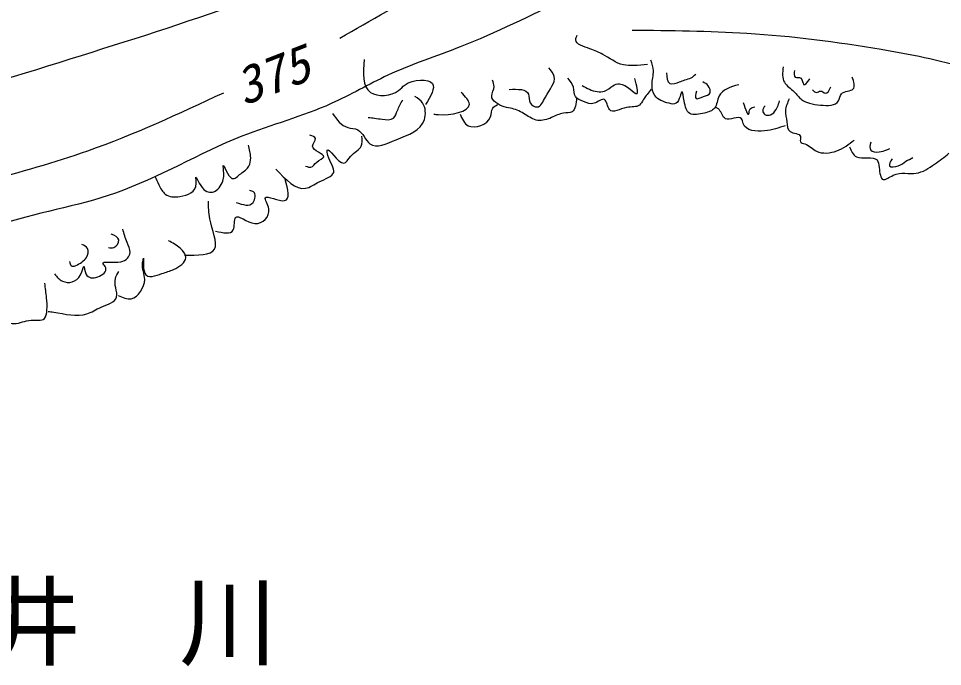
# Model space of a CAD drawing. Units: millimetres, scale not verified. Extents: x 40000 to 680000, y 20000 to 380000.
# Drawn here: x 333009 to 365994, y 261534 to 284648 of the extents above; entities that cross this region are included whole.
import ezdxf
from ezdxf.enums import TextEntityAlignment as Align

# ---------------------------------------------------------------- set-up
doc = ezdxf.new("R2010")
doc.units = ezdxf.units.MM
doc.header["$LTSCALE"] = 1000
doc.layers.add('M-BGD', color=7, linetype='Continuous', lineweight=25)
doc.layers.add('M-STR-HTXT', color=7, linetype='Continuous', lineweight=13)
doc.styles.add('ＭＳ ゴシック', font='')
doc.styles.get('ＭＳ ゴシック').set_extended_font_data('MS Gothic')

msp = doc.modelspace()

# ---------------------------------------------------------------- linework, layer by layer
at = {"layer": 'M-BGD'}
for points, knots in [([(316479, 278863), (317128, 279175), (317776, 279487), (318446, 279737), (320197, 280392), (322090, 280625), (323965, 280851), (325602, 281048), (327226, 281240), (328827, 281560), (331001, 281994), (333132, 282664), (335258, 283332), (337299, 283974), (339335, 284613), (341335, 285358), (343469, 286152), (345560, 287066), (347665, 287940), (349254, 288600), (350850, 289238), (352475, 289814), (353489, 290174), (354515, 290509), (355564, 290726), (357054, 291032), (358591, 291098), (360122, 291080), (361448, 291065), (362770, 290986), (364072, 290776), (365978, 290468), (367843, 289878), (369642, 289156), (371356, 288468), (373010, 287661), (374655, 286826), (375957, 286167), (377254, 285490), (378605, 284953), (379899, 284439), (381242, 284052), (382586, 283665)], [0, 0, 0, 0, 1, 1, 1, 2, 2, 2, 3, 3, 3, 4, 4, 4, 5, 5, 5, 6, 6, 6, 7, 7, 7, 8, 8, 8, 9, 9, 9, 10, 10, 10, 11, 11, 11, 12, 12, 12, 13, 13, 13, 14, 14, 14, 14]), ([(344475, 283942), (345587, 284586), (346698, 285230), (347840, 285819), (348749, 286287), (349677, 286721), (350622, 287112), (351473, 287465), (352338, 287784), (353210, 288083), (354082, 288382), (354962, 288662), (355862, 288859), (356670, 289036), (357495, 289146), (358321, 289183), (359639, 289241), (360960, 289113), (362268, 288924), (363598, 288732), (364913, 288476), (366214, 288148), (368213, 287643), (370178, 286965), (372037, 286077), (373674, 285296), (375230, 284351), (376825, 283489), (377978, 282866), (379153, 282286), (380319, 281678), (381468, 281079), (382608, 280453), (383812, 279996), (384901, 279582), (386041, 279305), (387182, 279029)], [0, 0, 0, 0, 1, 1, 1, 2, 2, 2, 3, 3, 3, 4, 4, 4, 5, 5, 5, 6, 6, 6, 7, 7, 7, 8, 8, 8, 9, 9, 9, 10, 10, 10, 11, 11, 11, 12, 12, 12, 12]), ([(370503, 284294), (369667, 284788), (368831, 285282), (367971, 285763), (366871, 286378), (365733, 286973), (364528, 287231), (363401, 287473), (362216, 287419), (361033, 287383), (359433, 287335), (357836, 287317), (356324, 286928), (355011, 286589), (353762, 285970), (352526, 285358), (351286, 284743), (350058, 284136), (348779, 283636), (347918, 283300), (347034, 283013), (346196, 282623), (345512, 282305), (344858, 281919), (344170, 281611), (343140, 281148), (342034, 280862), (340980, 280446), (339447, 279841), (338022, 278962), (336473, 278420), (335091, 277937), (333609, 277723), (332220, 277256), (330977, 276838), (329807, 276217), (328624, 275635), (327346, 275006), (326051, 274421), (324725, 273913), (324045, 273653), (323356, 273413), (322668, 273173)], [0, 0, 0, 0, 1, 1, 1, 2, 2, 2, 3, 3, 3, 4, 4, 4, 5, 5, 5, 6, 6, 6, 7, 7, 7, 8, 8, 8, 9, 9, 9, 10, 10, 10, 11, 11, 11, 12, 12, 12, 13, 13, 13, 14, 14, 14, 14]), ([(355462, 283007), (355300, 282991), (355139, 282975), (354975, 282970), (354850, 282965), (354723, 282967), (354601, 282994), (354334, 283055), (354096, 283239), (353866, 283369), (353725, 283447), (353588, 283506), (353404, 283568), (353186, 283642), (352902, 283720), (352905, 283892), (352906, 283941), (352931, 283998), (352955, 284054)], [0, 0, 0, 0, 1, 1, 1, 2, 2, 2, 3, 3, 3, 4, 4, 4, 5, 5, 5, 6, 6, 6, 6]), ([(381004, 274768), (379676, 275644), (378348, 276521), (377016, 277388), (375260, 278532), (373497, 279661), (371661, 280693), (370129, 281554), (368547, 282348), (366876, 282858), (365873, 283163), (364838, 283366), (363800, 283541), (362212, 283808), (360616, 284010), (359014, 284111), (357650, 284197), (356281, 284211), (354912, 284225)], [0, 0, 0, 0, 1, 1, 1, 2, 2, 2, 3, 3, 3, 4, 4, 4, 5, 5, 5, 6, 6, 6, 6]), ([(345347, 283182), (345313, 282699), (345278, 282216), (345577, 282013), (345828, 281842), (346316, 281869), (346578, 282076), (346660, 282139), (346719, 282220), (346808, 282284), (347088, 282486), (347657, 282517), (347789, 282326), (347895, 282172), (347717, 281873), (347539, 281575)], [0, 0, 0, 0, 1, 1, 1, 2, 2, 2, 3, 3, 3, 4, 4, 4, 5, 5, 5, 5]), ([(358717, 282284), (358425, 282202), (358133, 282120), (358018, 281885), (357952, 281748), (357945, 281561), (357856, 281448), (357779, 281351), (357641, 281309), (357494, 281274), (357303, 281227), (357096, 281189), (356971, 281261), (356854, 281328), (356809, 281491), (356771, 281710), (356746, 281858), (356723, 282032), (356696, 282034), (356659, 282038), (356611, 281710), (356484, 281623), (356416, 281576), (356324, 281598), (356235, 281623), (356027, 281679), (355829, 281746), (355724, 281897), (355651, 282001), (355621, 282146), (355624, 282284), (355627, 282457), (355681, 282620), (355674, 282782), (355668, 282907), (355627, 283032), (355586, 283157)], [0, 0, 0, 0, 1, 1, 1, 2, 2, 2, 3, 3, 3, 4, 4, 4, 5, 5, 5, 6, 6, 6, 7, 7, 7, 8, 8, 8, 9, 9, 9, 10, 10, 10, 11, 11, 11, 12, 12, 12, 12]), ([(350523, 282117), (350836, 282130), (351148, 282143), (351212, 281950), (351241, 281863), (351219, 281735), (351274, 281637), (351325, 281549), (351439, 281485), (351525, 281491), (351662, 281500), (351729, 281683), (351817, 281846), (351970, 282128), (352184, 282350), (352130, 282576), (352105, 282680), (352024, 282785), (351942, 282890)], [0, 0, 0, 0, 1, 1, 1, 2, 2, 2, 3, 3, 3, 4, 4, 4, 5, 5, 5, 6, 6, 6, 6]), ([(356135, 282708), (356150, 282545), (356166, 282383), (356260, 282334), (356344, 282290), (356492, 282336), (356609, 282383), (356676, 282410), (356733, 282438), (356796, 282458), (356870, 282482), (356951, 282497), (357021, 282533), (357081, 282564), (357132, 282611), (357183, 282658)], [0, 0, 0, 0, 1, 1, 1, 2, 2, 2, 3, 3, 3, 4, 4, 4, 5, 5, 5, 5]), ([(360300, 282920), (360282, 282719), (360265, 282519), (360350, 282371), (360425, 282240), (360581, 282150), (360699, 282034), (360792, 281943), (360862, 281837), (360961, 281760), (361044, 281695), (361147, 281652), (361248, 281623), (361372, 281587), (361492, 281573), (361635, 281560), (361877, 281539), (362186, 281522), (362283, 281710), (362322, 281786), (362327, 281895), (362383, 281959), (362478, 282069), (362722, 282048), (362807, 282134), (362886, 282214), (362828, 282386), (362769, 282558)], [0, 0, 0, 0, 1, 1, 1, 2, 2, 2, 3, 3, 3, 4, 4, 4, 5, 5, 5, 6, 6, 6, 7, 7, 7, 8, 8, 8, 9, 9, 9, 9]), ([(360712, 282795), (360697, 282692), (360681, 282588), (360737, 282558), (360784, 282532), (360882, 282559), (360936, 282521), (361002, 282474), (361002, 282330), (361036, 282296), (361077, 282254), (361169, 282375), (361260, 282496)], [0, 0, 0, 0, 1, 1, 1, 2, 2, 2, 3, 3, 3, 4, 4, 4, 4]), ([(352930, 281822), (352916, 281608), (352902, 281395), (352768, 281323), (352691, 281282), (352573, 281289), (352469, 281274), (352308, 281250), (352178, 281175), (352032, 281111), (351877, 281044), (351704, 280989), (351546, 281012), (351388, 281034), (351244, 281134), (351097, 281224), (350947, 281315), (350794, 281396), (350636, 281436), (350544, 281459), (350451, 281468), (350349, 281498), (350143, 281559), (349900, 281705), (349900, 281885), (349900, 281990), (349983, 282108), (349987, 282221), (349990, 282297), (349957, 282372), (349925, 282446)], [0, 0, 0, 0, 1, 1, 1, 2, 2, 2, 3, 3, 3, 4, 4, 4, 5, 5, 5, 6, 6, 6, 7, 7, 7, 8, 8, 8, 9, 9, 9, 10, 10, 10, 10]), ([(355599, 282122), (355499, 282004), (355399, 281887), (355312, 281747), (355269, 281679), (355229, 281604), (355175, 281560), (355065, 281472), (354895, 281509), (354714, 281473), (354476, 281427), (354218, 281256), (354102, 281398), (354027, 281491), (354012, 281717), (353928, 281760), (353844, 281802), (353691, 281663), (353554, 281623), (353423, 281584), (353306, 281635), (353180, 281685), (353068, 281729), (352948, 281773), (352893, 281860), (352836, 281949), (352848, 282083), (352818, 282196), (352785, 282321), (352702, 282421), (352618, 282521)], [0, 0, 0, 0, 1, 1, 1, 2, 2, 2, 3, 3, 3, 4, 4, 4, 5, 5, 5, 6, 6, 6, 7, 7, 7, 8, 8, 8, 9, 9, 9, 10, 10, 10, 10]), ([(353130, 282259), (353214, 282210), (353298, 282162), (353392, 282122), (353563, 282048), (353765, 282000), (353928, 282059), (354034, 282098), (354124, 282182), (354227, 282246), (354300, 282292), (354379, 282327), (354464, 282321), (354710, 282303), (355009, 281938), (355088, 281972), (355147, 281998), (355080, 282253), (355013, 282508)], [0, 0, 0, 0, 1, 1, 1, 2, 2, 2, 3, 3, 3, 4, 4, 4, 5, 5, 5, 6, 6, 6, 6]), ([(357208, 282059), (357181, 281944), (357154, 281829), (357195, 281797), (357237, 281765), (357351, 281820), (357457, 281860), (357565, 281900), (357664, 281925), (357694, 281997), (357722, 282065), (357688, 282174), (357632, 282246), (357578, 282314), (357505, 282349), (357432, 282383)], [0, 0, 0, 0, 1, 1, 1, 2, 2, 2, 3, 3, 3, 4, 4, 4, 5, 5, 5, 5]), ([(361348, 282109), (361396, 282056), (361444, 282004), (361497, 282009), (361541, 282014), (361588, 282057), (361635, 282059), (361696, 282062), (361757, 281995), (361809, 281984), (361891, 281967), (361950, 282088), (362009, 282209)], [0, 0, 0, 0, 1, 1, 1, 2, 2, 2, 3, 3, 3, 4, 4, 4, 4]), ([(321119, 273332), (321673, 273967), (322227, 274603), (322866, 275143), (323618, 275780), (324487, 276285), (325389, 276696), (326231, 277080), (327101, 277382), (327977, 277666), (329262, 278083), (330558, 278462), (331859, 278831), (333074, 279176), (334293, 279512), (335482, 279931), (337139, 280514), (338737, 281258), (340335, 282001)], [0, 0, 0, 0, 1, 1, 1, 2, 2, 2, 3, 3, 3, 4, 4, 4, 5, 5, 5, 6, 6, 6, 6]), ([(344220, 281262), (344374, 281045), (344529, 280828), (344763, 280761), (344878, 280727), (345013, 280730), (345117, 280677), (345308, 280580), (345398, 280295), (345556, 280176), (345781, 280007), (346146, 280179), (346495, 280322), (346946, 280508), (347371, 280648), (347497, 281032), (347559, 281222), (347549, 281473), (347434, 281637), (347367, 281733), (347265, 281800), (347163, 281867)], [0, 0, 0, 0, 1, 1, 1, 2, 2, 2, 3, 3, 3, 4, 4, 4, 5, 5, 5, 6, 6, 6, 7, 7, 7, 7]), ([(345493, 281115), (345570, 281110), (345648, 281104), (345723, 281095), (345812, 281083), (345898, 281067), (345994, 281053), (346134, 281033), (346296, 281019), (346391, 281095), (346464, 281153), (346497, 281265), (346537, 281366), (346591, 281504), (346658, 281623), (346725, 281742)], [0, 0, 0, 0, 1, 1, 1, 2, 2, 2, 3, 3, 3, 4, 4, 4, 5, 5, 5, 5]), ([(347831, 281241), (347884, 281233), (347938, 281225), (347998, 281220), (348412, 281187), (349118, 281319), (349104, 281596), (349098, 281716), (348955, 281865), (348812, 282013)], [0, 0, 0, 0, 1, 1, 1, 2, 2, 2, 3, 3, 3, 3]), ([(359664, 281535), (359620, 281480), (359576, 281424), (359577, 281361), (359578, 281310), (359608, 281254), (359652, 281224), (359708, 281185), (359786, 281187), (359851, 281211), (359940, 281244), (360004, 281319), (360051, 281398), (360070, 281431), (360086, 281464), (360101, 281498), (360130, 281567), (360153, 281638), (360176, 281710)], [0, 0, 0, 0, 1, 1, 1, 2, 2, 2, 3, 3, 3, 4, 4, 4, 5, 5, 5, 6, 6, 6, 6]), ([(360525, 281785), (360460, 281643), (360395, 281502), (360388, 281361), (360381, 281234), (360420, 281107), (360437, 280962), (360453, 280829), (360451, 280681), (360550, 280613), (360661, 280536), (360901, 280559), (360924, 280438), (360934, 280383), (360900, 280298), (360924, 280251), (360945, 280209), (361014, 280196), (361073, 280176), (361252, 280116), (361356, 279984), (361497, 279914), (361702, 279813), (361985, 279840), (362221, 279927), (362460, 280015), (362652, 280164), (362844, 280313)], [0, 0, 0, 0, 1, 1, 1, 2, 2, 2, 3, 3, 3, 4, 4, 4, 5, 5, 5, 6, 6, 6, 7, 7, 7, 8, 8, 8, 9, 9, 9, 9]), ([(348770, 281241), (348843, 281068), (348916, 280896), (349062, 280823), (349306, 280701), (349754, 280857), (349855, 281136), (349894, 281243), (349882, 281367), (349939, 281449), (349975, 281503), (350041, 281539), (350106, 281575)], [0, 0, 0, 0, 1, 1, 1, 2, 2, 2, 3, 3, 3, 4, 4, 4, 4]), ([(360375, 280825), (360149, 280745), (359922, 280666), (359639, 280638), (359339, 280608), (358976, 280635), (358879, 280899), (358856, 280960), (358848, 281034), (358816, 281074), (358718, 281198), (358396, 280999), (358243, 281074), (358137, 281125), (358112, 281305), (358018, 281398), (357986, 281430), (357946, 281452), (357906, 281473)], [0, 0, 0, 0, 1, 1, 1, 2, 2, 2, 3, 3, 3, 4, 4, 4, 5, 5, 5, 6, 6, 6, 6]), ([(358879, 281648), (358963, 281405), (359048, 281163), (359078, 281249), (359090, 281283), (359094, 281373), (359128, 281423), (359162, 281473), (359226, 281485), (359290, 281498)], [0, 0, 0, 0, 1, 1, 1, 2, 2, 2, 3, 3, 3, 3]), ([(342196, 279279), (342551, 278900), (342907, 278521), (343260, 278590), (343408, 278619), (343556, 278727), (343740, 278820), (343954, 278927), (344217, 279013), (344262, 279154), (344308, 279299), (344122, 279504), (344053, 279759), (344033, 279834), (344023, 279914), (344032, 279947), (344070, 280075), (344414, 279478), (344617, 279488), (344713, 279492), (344778, 279635), (344867, 279738), (344997, 279888), (345179, 279954), (345243, 280093), (345287, 280188), (345275, 280318), (345264, 280448)], [0, 0, 0, 0, 1, 1, 1, 2, 2, 2, 3, 3, 3, 4, 4, 4, 5, 5, 5, 6, 6, 6, 7, 7, 7, 8, 8, 8, 9, 9, 9, 9]), ([(343260, 279383), (343327, 279357), (343395, 279330), (343448, 279341), (343525, 279358), (343570, 279456), (343657, 279529), (343753, 279611), (343899, 279662), (343907, 279717), (343920, 279813), (343510, 279921), (343510, 280093), (343510, 280184), (343627, 280293), (343615, 280364), (343605, 280424), (343505, 280456), (343406, 280489)], [0, 0, 0, 0, 1, 1, 1, 2, 2, 2, 3, 3, 3, 4, 4, 4, 5, 5, 5, 6, 6, 6, 6]), ([(337875, 279028), (337922, 278925), (337969, 278822), (338021, 278715), (338082, 278590), (338149, 278459), (338251, 278381), (338383, 278280), (338574, 278269), (338773, 278298), (339052, 278339), (339347, 278461), (339357, 278757), (339360, 278849), (339336, 278958), (339336, 278987), (339336, 279053), (339462, 278703), (339628, 278548), (339755, 278430), (339906, 278425), (340025, 278486), (340176, 278562), (340275, 278745), (340317, 278903), (340336, 278975), (340343, 279042), (340338, 279133), (340332, 279240), (340310, 279381), (340317, 279404), (340332, 279451), (340472, 279006), (340630, 278945), (340731, 278906), (340839, 279023), (340943, 279112), (341061, 279211), (341174, 279274), (341235, 279383), (341281, 279465), (341298, 279572), (341298, 279675), (341298, 279836), (341256, 279985), (341215, 280135)], [0, 0, 0, 0, 1, 1, 1, 2, 2, 2, 3, 3, 3, 4, 4, 4, 5, 5, 5, 6, 6, 6, 7, 7, 7, 8, 8, 8, 9, 9, 9, 10, 10, 10, 11, 11, 11, 12, 12, 12, 13, 13, 13, 14, 14, 14, 15, 15, 15, 15]), ([(362670, 280076), (362732, 279927), (362794, 279777), (362919, 279715), (363131, 279609), (363525, 279754), (363655, 279603), (363705, 279544), (363716, 279443), (363730, 279328), (363752, 279147), (363780, 278931), (363879, 278904), (363963, 278881), (364097, 278992), (364228, 279054), (364515, 279188), (364790, 279090), (365052, 279129), (365285, 279163), (365507, 279307), (365712, 279453), (365891, 279580), (366058, 279710), (366224, 279839)], [0, 0, 0, 0, 1, 1, 1, 2, 2, 2, 3, 3, 3, 4, 4, 4, 5, 5, 5, 6, 6, 6, 7, 7, 7, 8, 8, 8, 8]), ([(363430, 280238), (363406, 280126), (363382, 280013), (363430, 279952), (363482, 279886), (363618, 279878), (363730, 279889), (363834, 279900), (363918, 279928), (364004, 279964), (364041, 279980), (364079, 279997), (364116, 280014)], [0, 0, 0, 0, 1, 1, 1, 2, 2, 2, 3, 3, 3, 4, 4, 4, 4]), ([(364191, 279640), (364132, 279539), (364073, 279439), (364104, 279391), (364140, 279334), (364300, 279351), (364416, 279391), (364534, 279431), (364605, 279496), (364690, 279553), (364766, 279603), (364853, 279646), (364939, 279690)], [0, 0, 0, 0, 1, 1, 1, 2, 2, 2, 3, 3, 3, 4, 4, 4, 4]), ([(340046, 277066), (340316, 277002), (340586, 276937), (340672, 277108), (340733, 277230), (340701, 277471), (340755, 277546), (340844, 277669), (341159, 277363), (341444, 277338), (341731, 277313), (341988, 277572), (341945, 277860), (341920, 278025), (341796, 278199), (341820, 278256), (341860, 278351), (342315, 278115), (342509, 278152), (342718, 278191), (342624, 278547), (342529, 278903)], [0, 0, 0, 0, 1, 1, 1, 2, 2, 2, 3, 3, 3, 4, 4, 4, 5, 5, 5, 6, 6, 6, 7, 7, 7, 7]), ([(340776, 278089), (341017, 278005), (341258, 277921), (341382, 278089), (341459, 278193), (341491, 278395), (341402, 278465), (341367, 278493), (341312, 278500), (341256, 278507)], [0, 0, 0, 0, 1, 1, 1, 2, 2, 2, 3, 3, 3, 3]), ([(338940, 276211), (339408, 276203), (339876, 276195), (340004, 276419), (340134, 276647), (339915, 277112), (339837, 277505), (339793, 277729), (339794, 277930), (339795, 278131)], [0, 0, 0, 0, 1, 1, 1, 2, 2, 2, 3, 3, 3, 3]), ([(334296, 275535), (334381, 275435), (334466, 275335), (334580, 275280), (334785, 275182), (335083, 275229), (335224, 275505), (335294, 275641), (335325, 275832), (335344, 275819), (335360, 275807), (335367, 275638), (335419, 275535), (335495, 275382), (335668, 275370), (335838, 275430), (336009, 275490), (336177, 275624), (336122, 275759), (336102, 275809), (336051, 275860), (336033, 275894), (335960, 276027), (336387, 275909), (336661, 275969), (336863, 276012), (336981, 276152), (336991, 276298), (336998, 276415), (336935, 276537), (336886, 276657), (336820, 276819), (336778, 276978), (336736, 277136)], [0, 0, 0, 0, 1, 1, 1, 2, 2, 2, 3, 3, 3, 4, 4, 4, 5, 5, 5, 6, 6, 6, 7, 7, 7, 8, 8, 8, 9, 9, 9, 10, 10, 10, 11, 11, 11, 11]), ([(336227, 276478), (336288, 276467), (336350, 276457), (336407, 276478), (336510, 276515), (336600, 276652), (336587, 276747), (336573, 276848), (336445, 276902), (336317, 276957)], [0, 0, 0, 0, 1, 1, 1, 2, 2, 2, 3, 3, 3, 3]), ([(334828, 275981), (334844, 275923), (334859, 275864), (334891, 275835), (334969, 275762), (335144, 275872), (335266, 275960), (335339, 276013), (335392, 276058), (335433, 276127), (335488, 276219), (335520, 276354), (335475, 276440), (335439, 276510), (335353, 276548), (335266, 276586)], [0, 0, 0, 0, 1, 1, 1, 2, 2, 2, 3, 3, 3, 4, 4, 4, 5, 5, 5, 5]), ([(336572, 274771), (336730, 274697), (336889, 274623), (337036, 274651), (337292, 274700), (337509, 275061), (337515, 275340), (337519, 275541), (337413, 275699), (337440, 275939), (337447, 275999), (337462, 276065), (337470, 276088), (337496, 276169), (337432, 275745), (337515, 275564), (337612, 275354), (337909, 275475), (338129, 275549), (338288, 275604), (338405, 275634), (338548, 275699), (338741, 275788), (338980, 275941), (338982, 276118), (338983, 276231), (338889, 276354), (338787, 276448), (338655, 276570), (338512, 276644), (338368, 276717)], [0, 0, 0, 0, 1, 1, 1, 2, 2, 2, 3, 3, 3, 4, 4, 4, 5, 5, 5, 6, 6, 6, 7, 7, 7, 8, 8, 8, 9, 9, 9, 10, 10, 10, 10]), ([(334071, 274202), (334136, 274192), (334200, 274183), (334266, 274172), (334660, 274107), (335094, 274001), (335449, 274112), (335617, 274165), (335767, 274267), (335958, 274352), (336181, 274451), (336461, 274526), (336512, 274711), (336537, 274804), (336505, 274925), (336482, 275040), (336458, 275156), (336443, 275266), (336467, 275370), (336487, 275458), (336537, 275541), (336587, 275624)], [0, 0, 0, 0, 1, 1, 1, 2, 2, 2, 3, 3, 3, 4, 4, 4, 5, 5, 5, 6, 6, 6, 7, 7, 7, 7]), ([(331107, 272929), (331240, 272948), (331374, 272967), (331496, 273019), (331624, 273073), (331740, 273164), (331825, 273274), (331930, 273408), (331990, 273571), (332110, 273693), (332153, 273737), (332205, 273776), (332260, 273798), (332440, 273871), (332661, 273768), (332858, 273768), (333059, 273768), (333235, 273874), (333457, 273888), (333633, 273898), (333838, 273850), (333936, 273947), (334000, 274010), (334019, 274134), (334026, 274247), (334037, 274404), (334025, 274540), (334011, 274681), (333994, 274852), (333973, 275028), (333951, 275205)], [0, 0, 0, 0, 1, 1, 1, 2, 2, 2, 3, 3, 3, 4, 4, 4, 5, 5, 5, 6, 6, 6, 7, 7, 7, 8, 8, 8, 9, 9, 9, 10, 10, 10, 10])]:
    msp.add_open_spline(points, degree=3, knots=knots, dxfattribs=at)

# ---------------------------------------------------------------- texts
at = {"layer": 'M-BGD', "style": 'ＭＳ ゴシック', "oblique": 15}
msp.add_text('375', height=1320, rotation=21.161, dxfattribs=at).set_placement((340805, 282143), align=Align.MIDDLE_LEFT)
at = {"layer": 'M-STR-HTXT', "style": 'ＭＳ ゴシック'}
msp.add_text('大\u3000井\u3000川', height=2566, dxfattribs=at).set_placement((324747, 263132), align=Align.MIDDLE_LEFT)

doc.saveas('drawing.dxf')
